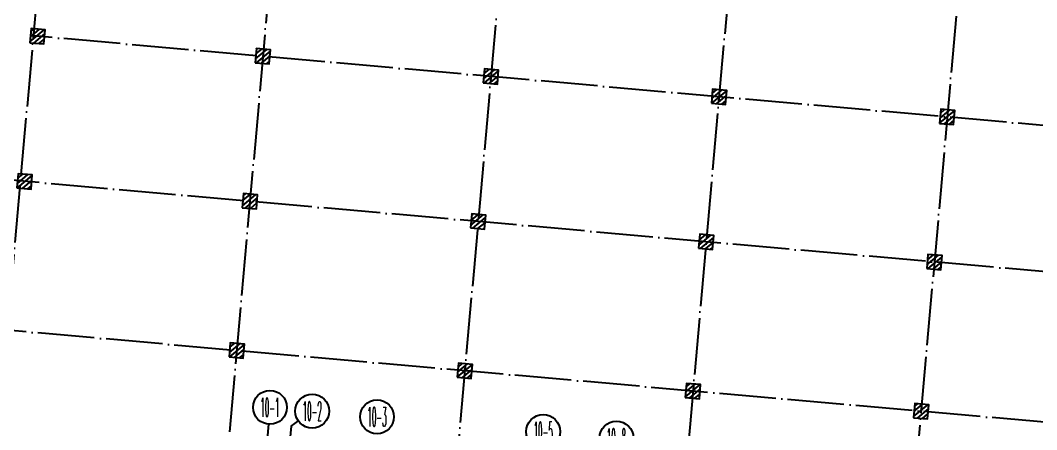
# Model space of a CAD drawing. Header units: millimetres. Extents: x 156735 to 386235, y 467499 to 703525.
# Drawn here: x 296997 to 332942, y 520008 to 534486 of the extents above; entities that cross this region are included whole.
import ezdxf
from ezdxf.enums import TextEntityAlignment as Align

# ---------------------------------------------------------------- set-up
doc = ezdxf.new("R2010")
doc.units = ezdxf.units.MM
doc.header["$LTSCALE"] = 100
doc.linetypes.add('DOTE', pattern=[2.42, 2, -0.2, 0.02, -0.2])
for name, color, linetype in [('B-TEXT', 7, 'Continuous'), ('COLU', 7, 'Continuous'), ('h斜线-柱', 7, 'Continuous'), ('Q-AXIS', 3, 'Continuous'), ('Q-dote', 253, 'DOTE')]:
    doc.layers.add(name, color=color, linetype=linetype)
doc.styles.add('_TCH_AXIS', font='COMPLEX', dxfattribs={"bigfont": 'GBCBIG'})
doc.styles.add('COMPLEX', font='tssdeng.shx', dxfattribs={"width": 0.7, "bigfont": 'tssdchn.shx'})
pattern_1 = [(39.931646, (-467527.32, -323147.44), (-81.517904, 97.384965), [])]

# ---------------------------------------------------------------- blocks, each defined once
blk = doc.blocks.new('_AXISO')
blk.add_circle((0, 0), 0.5)
at = {"layer": 'B-TEXT', "style": 'COMPLEX', "width": 1.450893}
blk.add_attdef('A', text='', height=0.56, dxfattribs=at).set_placement((0.249375, -0.28), (0.749375, -0.28), align=Align.FIT)

msp = doc.modelspace()

# ---------------------------------------------------------------- hatches: boundary and pattern name
at = {"layer": 'h斜线-柱'}
h = msp.add_hatch(dxfattribs=at)
h.set_pattern_fill('ANSI31', color=256, scale=40, angle=-5.06835, style=0)
h.set_pattern_definition(pattern_1)
h.paths.add_polyline_path([(297333.6, 533694.3), (297831.7, 533650.1), (297875.8, 534148.2), (297377.8, 534192.3)])
h = msp.add_hatch(dxfattribs=at)
h.set_pattern_fill('ANSI31', color=256, scale=40, angle=-5.06835, style=0)
h.set_pattern_definition(pattern_1)
h.paths.add_polyline_path([(305302.3, 532987.5), (305800.4, 532943.4), (305844.5, 533441.4), (305346.5, 533485.6)])
h = msp.add_hatch(dxfattribs=at)
h.set_pattern_fill('ANSI31', color=256, scale=40, angle=-5.06835, style=0)
h.set_pattern_definition(pattern_1)
h.paths.add_polyline_path([(313370.7, 532271.9), (313868.7, 532227.8), (313912.9, 532725.8), (313414.8, 532770)])
h = msp.add_hatch(dxfattribs=at)
h.set_pattern_fill('ANSI31', color=256, scale=40, angle=-5.06835, style=0)
h.set_pattern_definition(pattern_1)
h.paths.add_polyline_path([(321439, 531556.4), (321937, 531512.2), (321981.2, 532010.2), (321483.2, 532054.4)])
h = msp.add_hatch(dxfattribs=at)
h.set_pattern_fill('ANSI31', color=256, scale=40, angle=-5.06835, style=0)
h.set_pattern_definition(pattern_1)
h.paths.add_polyline_path([(329507.3, 530840.8), (330005.4, 530796.6), (330049.5, 531294.6), (329551.5, 531338.8)])
h = msp.add_hatch(dxfattribs=at)
h.set_pattern_fill('ANSI31', color=256, scale=40, angle=-5.06835, style=0)
h.set_pattern_definition(pattern_1)
h.paths.add_polyline_path([(296878.6, 528564.4), (297376.7, 528520.2), (297420.9, 529018.3), (296922.8, 529062.5)])
h = msp.add_hatch(dxfattribs=at)
h.set_pattern_fill('ANSI31', color=256, scale=40, angle=-5.06835, style=0)
h.set_pattern_definition(pattern_1)
h.paths.add_polyline_path([(304847.4, 527857.7), (305345.4, 527813.5), (305389.6, 528311.5), (304891.5, 528355.7)])
h = msp.add_hatch(dxfattribs=at)
h.set_pattern_fill('ANSI31', color=256, scale=40, angle=-5.06835, style=0)
h.set_pattern_definition(pattern_1)
h.paths.add_polyline_path([(312915.7, 527142.1), (313413.7, 527097.9), (313457.9, 527595.9), (312959.9, 527640.1)])
h = msp.add_hatch(dxfattribs=at)
h.set_pattern_fill('ANSI31', color=256, scale=40, angle=-5.06835, style=0)
h.set_pattern_definition(pattern_1)
h.paths.add_polyline_path([(320984, 526426.5), (321482.1, 526382.3), (321526.2, 526880.4), (321028.2, 526924.5)])
h = msp.add_hatch(dxfattribs=at)
h.set_pattern_fill('ANSI31', color=256, scale=40, angle=-5.06835, style=0)
h.set_pattern_definition(pattern_1)
h.paths.add_polyline_path([(329052.3, 525710.9), (329550.4, 525666.7), (329594.6, 526164.8), (329096.5, 526208.9)])
h = msp.add_hatch(dxfattribs=at)
h.set_pattern_fill('ANSI31', color=256, scale=40, angle=-5.06835, style=0)
h.set_pattern_definition(pattern_1)
h.paths.add_polyline_path([(304379.1, 522578.4), (304877.2, 522534.2), (304921.3, 523032.3), (304423.3, 523076.4)])
h = msp.add_hatch(dxfattribs=at)
h.set_pattern_fill('ANSI31', color=256, scale=40, angle=-5.06835, style=0)
h.set_pattern_definition(pattern_1)
h.paths.add_polyline_path([(312447.5, 521862.8), (312945.5, 521818.6), (312989.7, 522316.7), (312491.6, 522360.8)])
h = msp.add_hatch(dxfattribs=at)
h.set_pattern_fill('ANSI31', color=256, scale=40, angle=-5.06835, style=0)
h.set_pattern_definition(pattern_1)
h.paths.add_polyline_path([(320515.8, 521147.2), (321013.8, 521103), (321058, 521601.1), (320560, 521645.3)])
h = msp.add_hatch(dxfattribs=at)
h.set_pattern_fill('ANSI31', color=256, scale=40, angle=-5.06835, style=0)
h.set_pattern_definition(pattern_1)
h.paths.add_polyline_path([(328584.1, 520431.6), (329082.2, 520387.5), (329126.3, 520885.5), (328628.3, 520929.7)])

# ---------------------------------------------------------------- linework, layer by layer
at = {"layer": 'COLU'}
for points in [[(297333.6, 533694.3), (297831.7, 533650.1), (297875.8, 534148.2), (297377.8, 534192.3)], [(305302.3, 532987.5), (305800.4, 532943.4), (305844.5, 533441.4), (305346.5, 533485.6)], [(313370.7, 532271.9), (313868.7, 532227.8), (313912.9, 532725.8), (313414.8, 532770)], [(321439, 531556.4), (321937, 531512.2), (321981.2, 532010.2), (321483.2, 532054.4)], [(329507.3, 530840.8), (330005.4, 530796.6), (330049.5, 531294.6), (329551.5, 531338.8)], [(296878.6, 528564.4), (297376.7, 528520.2), (297420.9, 529018.3), (296922.8, 529062.5)], [(304847.4, 527857.7), (305345.4, 527813.5), (305389.6, 528311.5), (304891.5, 528355.7)], [(312915.7, 527142.1), (313413.7, 527097.9), (313457.9, 527595.9), (312959.9, 527640.1)], [(320984, 526426.5), (321482.1, 526382.3), (321526.2, 526880.4), (321028.2, 526924.5)], [(329052.3, 525710.9), (329550.4, 525666.7), (329594.6, 526164.8), (329096.5, 526208.9)], [(304379.1, 522578.4), (304877.2, 522534.2), (304921.3, 523032.3), (304423.3, 523076.4)], [(312447.5, 521862.8), (312945.5, 521818.6), (312989.7, 522316.7), (312491.6, 522360.8)], [(320515.8, 521147.2), (321013.8, 521103), (321058, 521601.1), (320560, 521645.3)], [(328584.1, 520431.6), (329082.2, 520387.5), (329126.3, 520885.5), (328628.3, 520929.7)]]:
    msp.add_lwpolyline(points, close=True, dxfattribs=at)
at = {"layer": 'Q-AXIS'}
for p, q in [((305774.4, 520199.5), (305582.6, 518036.8)), ((306571.3, 520128.8), (306379.5, 517966.1)), ((306571.3, 520128.8), (306833.3, 520315.9))]:
    msp.add_line(p, q, dxfattribs=at)
at = {"layer": 'Q-dote', "ltscale": 10}
for p, q in [((307137.1, 550845.3), (301153.5, 483378.6)), ((298480.1, 545489.1), (293035.3, 484098.7)), ((314657.7, 543953.9), (309221.8, 482663.1)), ((322726.1, 543238.3), (317290.1, 481947.5)), ((330308.5, 537044.2), (328325.2, 514682)), ((368028.3, 527675.3), (297455.3, 533934.5)), ((367573.3, 522545.4), (289828.5, 529440.7)), ((367105.1, 517266.1), (289360.3, 524161.4))]:
    msp.add_line(p, q, dxfattribs=at)

# ---------------------------------------------------------------- block references
at = {"layer": 'Q-AXIS'}
ref = msp.add_blockref('_AXISO', (305827.4, 520797.1), dxfattribs=dict(at, xscale=1199.999999999998, yscale=1200, zscale=1200, rotation=359.9996457873791))
ref.add_attrib('A', '10-1', dxfattribs={"color": 7, "height": 678.82, "rotation": 359.99965, "style": '_TCH_AXIS', "width": 0.3}).set_placement((305488, 520457.7), (306166.8, 520457.7), align=Align.FIT)
ref = msp.add_blockref('_AXISO', (307321.6, 520664.6), dxfattribs=dict(at, xscale=1199.999999999998, yscale=1200, zscale=1200, rotation=359.9996457873791))
ref.add_attrib('A', '10-2', dxfattribs={"color": 7, "height": 678.82, "rotation": 359.99965, "style": '_TCH_AXIS', "width": 0.28}).set_placement((306982.2, 520325.2), (307661, 520325.2), align=Align.FIT)
ref = msp.add_blockref('_AXISO', (309612.6, 520461.4), dxfattribs=dict(at, xscale=1199.999999999998, yscale=1200, zscale=1200, rotation=359.9996457873791))
ref.add_attrib('A', '10-3', dxfattribs={"color": 7, "height": 678.82, "rotation": 359.99965, "style": '_TCH_AXIS', "width": 0.28}).set_placement((309273.2, 520122), (309952, 520122), align=Align.FIT)
ref = msp.add_blockref('_AXISO', (315489.5, 519940.2), dxfattribs=dict(at, xscale=1199.999999999998, yscale=1200, zscale=1200, rotation=359.9996457873791))
ref.add_attrib('A', '10-5', dxfattribs={"color": 7, "height": 678.82, "rotation": 359.99965, "style": '_TCH_AXIS', "width": 0.28}).set_placement((315150.1, 519600.8), (315828.9, 519600.8), align=Align.FIT)
ref = msp.add_blockref('_AXISO', (318079.3, 519710.5), dxfattribs=dict(at, xscale=1199.999999999998, yscale=1200, zscale=1200, rotation=359.9996457873791))
ref.add_attrib('A', '10-8', dxfattribs={"color": 7, "height": 678.82, "rotation": 359.99965, "style": '_TCH_AXIS', "width": 0.28}).set_placement((317739.9, 519371.1), (318418.7, 519371.1), align=Align.FIT)

doc.saveas('drawing.dxf')
